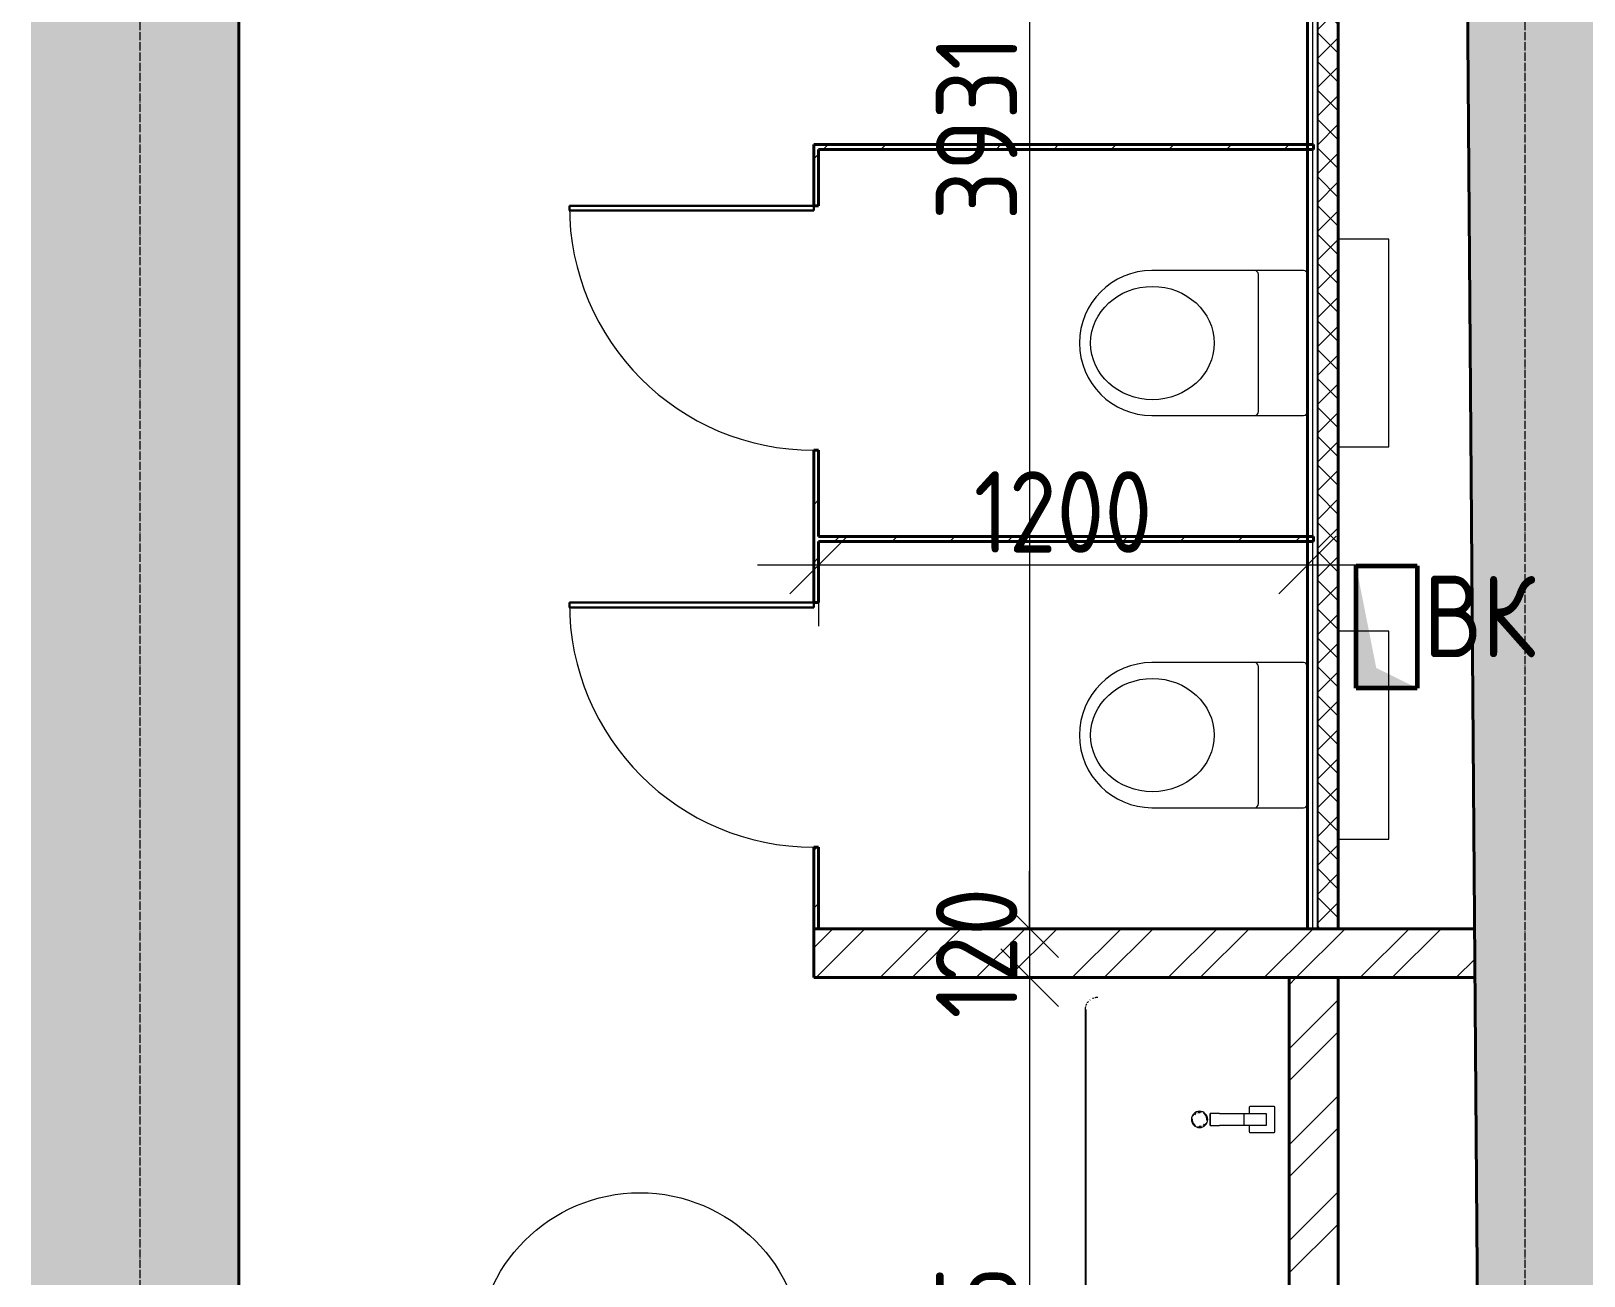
# Model space of a CAD drawing. Header units: millimetres. Extents: x -11886 to 379896, y -8130 to 47743.
# Drawn here: x 146881 to 150693, y 15021 to 18075 of the extents above; entities that cross this region are included whole.
import ezdxf

# ---------------------------------------------------------------- set-up
doc = ezdxf.new("R2010")
doc.units = ezdxf.units.MM
doc.linetypes.add('ADSK_Линия сетки', pattern=[25, 20, -2.5, 0, -2.5])
doc.linetypes.add('ADSK_Снесено', pattern=[4.5, 3, -1.5])
for name, color, linetype, lineweight in [('Аннотация', 7, 'Continuous', 9), ('Марки помещений', 7, 'Continuous', 20), ('Оси', 7, 'Continuous', 9), ('Размеры', 7, 'Continuous', 9), ('Узлы', 7, 'Continuous', 18)]:
    doc.layers.add(name, color=color, linetype=linetype, lineweight=lineweight)
for name, color, linetype, lineweight, true_color in [('Двери', 5, 'Continuous', 18, 0x0000ff), ('Линии', 7, 'Continuous', 9, 0x00a600), ('Обобщенные модели', 5, 'Continuous', 18, 0x0000ff), ('Сантехника', 5, 'Continuous', 18, 0x0000ff), ('Стены внутренние', 5, 'Continuous', 18, 0x0000ff), ('Стены наружные', 1, 'ADSK_Снесено', 18, 0xff0000), ('Стены штриховка', 5, 'Continuous', 18, 0x0000ff)]:
    doc.layers.add(name, color=color, linetype=linetype, lineweight=lineweight, true_color=true_color)
doc.styles.add('GOST Common_1', font='GOST_Common.ttf', dxfattribs={"width": 0.9, "height": 200})
doc.styles.add('GOST Common_2', font='GOST_Common.ttf', dxfattribs={"width": 0.9, "height": 250})
doc.dimstyles.new('ADSK_Основной_2_мм_Округление_до_1_мм', dxfattribs={"dimscale": 304.8, "dimtxt": 201.142999, "dimasz": 0.463911, "dimexe": 0.492126, "dimexo": 0.492126, "dimgap": 0.098425, "dimtad": 1, "dimdec": 0, "dimdsep": 46, "dimtxsty": 'GOST Common_1', "dimblk1": 'OBLIQUE', "dimblk2": 'OBLIQUE', "dimsah": 1, "dimcen": 0.09, "dimdle": 0.492126, "dimazin": 2, "dimtfac": 1, "dimtdec": 4, "dimtix": 1, "dimtmove": 0, "dimatfit": 3, "dimfxl": 1, "dimtvp": 1, "dimtolj": 1, "dimtzin": 0, "dimlwd": 20, "dimlwe": 20, "dimarcsym": 2})
pattern_1 = [(45, (108139.4, 150), (-117.8655, 117.8655), []), (45, (108217.98, 150), (-117.8655, 117.8655), [])]
pattern_2 = [(45, (108139.4, 150), (-70.71068, 70.71068), [])]

# ---------------------------------------------------------------- blocks, each defined once
blk = doc.blocks.new('Раковина с 2-3 кранами для санузла - 500x1800 3 taps-2317887-02 План 2-го этажа маркировочный')
at = {"layer": 'Сантехника'}
for p, q in [((-764.1, 503.1), (-763.2, 503.9)), ((1018.1, 499.1), (1018.9, 498.2)), ((110, 196.6), (140, 196.6)), ((110, 196.6), (110, 173.6)), ((140, 196.6), (110, 196.6)), ((140, 173.6), (140, 196.6)), ((710, 204.1), (740, 204.1)), ((710, 204.1), (710, 181.1)), ((740, 204.1), (710, 204.1)), ((740, 181.1), (740, 204.1)), ((-490, 189.1), (-460, 189.1)), ((-490, 189.1), (-490, 166.1)), ((-460, 189.1), (-490, 189.1)), ((-490, 106.5), (-490, 166.1)), ((-460, 166.1), (-460, 189.1)), ((-460, 166.1), (-460, 106.5)), ((110, 114), (110, 173.6)), ((140, 173.6), (140, 114)), ((710, 121.5), (710, 181.1)), ((740, 181.1), (740, 121.5)), ((710, 86.5), (710, 121.5)), ((740, 121.5), (710, 121.5)), ((740, 121.5), (740, 86.5)), ((-506.8, 91.2), (-506.8, 31.6)), ((-490, 93.1), (-504.9, 93.1)), ((-490, 71.5), (-490, 106.5)), ((-460, 106.5), (-490, 106.5)), ((-460, 106.5), (-460, 71.5)), ((-445.4, 93.1), (-460, 93.1)), ((-443.5, 31.6), (-443.5, 91.2)), ((93.2, 98.7), (93.2, 39.1)), ((110, 100.6), (95.1, 100.6)), ((110, 79), (110, 114)), ((140, 114), (110, 114)), ((110, 59), (110, 79)), ((140, 114), (140, 79)), ((154.6, 100.6), (140, 100.6)), ((140, 79), (140, 59)), ((156.5, 39.1), (156.5, 98.7)), ((693.2, 106.2), (693.2, 46.6)), ((710, 108.1), (695.1, 108.1)), ((710, 66.5), (710, 86.5)), ((754.6, 108.1), (740, 108.1)), ((740, 86.5), (740, 66.5)), ((756.5, 46.6), (756.5, 106.2)), ((-490, 51.5), (-490, 71.5)), ((-460, 51.5), (-490, 51.5)), ((-460, 71.5), (-460, 51.5)), ((140, 59), (110, 59)), ((694.7, 45.1), (755, 45.1)), ((740, 66.5), (710, 66.5)), ((-505.3, 30.1), (-445, 30.1)), ((94.7, 37.6), (155, 37.6))]:
    blk.add_line(p, q, dxfattribs=at)
at = {"layer": 'Сантехника', "flags": 128}
for points in [[(-770.4, 495.9), (-769.8, 496.9), (-769.1, 497.9), (-768.3, 498.9), (-767.6, 499.8)], [(-758.1, 507), (-757, 507.5), (-755.9, 508), (-754.7, 508.4)], [(-752.4, 509.1), (-751.3, 509.3), (-750.1, 509.6), (-748.9, 509.7), (-747.7, 509.9), (-746.5, 510), (-745.3, 510), (-745, 510)], [(995, 510), (996.2, 510), (997.4, 509.9), (998.6, 509.8), (999.8, 509.6), (1001, 509.4), (1002.1, 509.1)], [(1004.4, 508.5), (1005.6, 508.1), (1006.7, 507.6), (1007.8, 507.1), (1008.9, 506.6)], [(1010.9, 505.4), (1011.9, 504.8), (1012.9, 504.1), (1013.9, 503.3), (1014.8, 502.6)], [(-775, 480), (-775, 481.2), (-774.9, 482.4), (-774.8, 483.6), (-774.6, 484.8), (-774.4, 486), (-774.1, 487.1)], [(-773.5, 489.4), (-773.1, 490.6), (-772.6, 491.7), (-772.1, 492.8), (-771.6, 493.9)], [(1022, 493.1), (1022.5, 492), (1023, 490.9), (1023.4, 489.7)], [(1024.1, 487.4), (1024.3, 486.3), (1024.6, 485.1), (1024.7, 483.9), (1024.9, 482.7), (1025, 481.5), (1025, 480.3), (1025, 480)]]:
    blk.add_lwpolyline(points, dxfattribs=at)
at = {"layer": 'Сантехника'}
for centre, radius, start, end in [((-475, 215), 20, 0, 180), ((-475, 215), 18.2, 95.8453, 146.6627), ((-475, 215), 18.2, 85.131, 94.1833), ((-475, 215), 18.2, 52.7593, 62.7191), ((-475, 215), 18.2, 45, 49.4056), ((125, 222.5), 20, 0, 180), ((125, 222.5), 18.2, 95.8453, 146.6627), ((125, 222.5), 18.2, 85.131, 94.1833), ((125, 222.5), 18.2, 52.7593, 62.7191), ((125, 222.5), 16.3, 36.8749, 45), ((125, 222.5), 16.3, 36.8749, 45), ((125, 222.5), 18.2, 45, 49.4056), ((125, 222.5), 18.2, 28.9833, 39.7338), ((725, 230), 20, 0, 180), ((725, 230), 20, 180, 360), ((725, 230), 18.2, 165.1578, 180), ((725, 230), 18.2, 180, 191.3408), ((725, 230), 16.3, 175.3673, 180), ((725, 230), 16.3, 175.3673, 180), ((725, 230), 16.3, 180, 198.6206), ((725, 230), 16.3, 180, 198.6206), ((725, 230), 18.2, 95.8453, 146.6627), ((725, 230), 18.2, 85.131, 94.1833), ((725, 230), 18.2, 52.7593, 62.7191), ((725, 230), 16.3, 36.8749, 45), ((725, 230), 16.3, 36.8749, 45), ((725, 230), 18.2, 45, 49.4056), ((725, 230), 18.2, 28.9833, 39.7338), ((725, 230), 16.3, 0, 18.6206), ((725, 230), 16.3, 0, 18.6206), ((725, 230), 16.3, 355.3673, 360), ((725, 230), 16.3, 355.3673, 360), ((725, 230), 18.2, 345.1578, 360), ((725, 230), 18.2, 0, 11.3408), ((-475, 215), 20, 180, 360), ((-475, 215), 18.2, 165.1578, 180), ((-475, 215), 18.2, 180, 191.3408), ((-475, 215), 16.3, 175.3673, 180), ((-475, 215), 16.3, 175.3673, 180), ((-475, 215), 16.3, 180, 198.6206), ((-475, 215), 16.3, 180, 198.6206), ((-475, 215), 18.2, 208.9833, 219.7338), ((-475, 215), 16.3, 216.8749, 225), ((-475, 215), 16.3, 216.8749, 225), ((-475, 215), 18.2, 225, 229.4056), ((-475, 215), 18.2, 232.7593, 242.7191), ((-475, 215), 18.2, 265.131, 274.1833), ((-475, 215), 18.2, 275.8453, 326.6627), ((-475, 215), 16.3, 36.8749, 45), ((-475, 215), 16.3, 36.8749, 45), ((-475, 215), 18.2, 28.9833, 39.7338), ((-475, 215), 16.3, 0, 18.6206), ((-475, 215), 16.3, 0, 18.6206), ((-475, 215), 16.3, 355.3673, 360), ((-475, 215), 16.3, 355.3673, 360), ((-475, 215), 18.2, 345.1578, 360), ((-475, 215), 18.2, 0, 11.3408), ((125, 222.5), 20, 180, 360), ((125, 222.5), 18.2, 165.1578, 180), ((125, 222.5), 18.2, 180, 191.3408), ((125, 222.5), 16.3, 175.3673, 180), ((125, 222.5), 16.3, 175.3673, 180), ((125, 222.5), 16.3, 180, 198.6206), ((125, 222.5), 16.3, 180, 198.6206), ((125, 222.5), 18.2, 208.9833, 219.7338), ((125, 222.5), 16.3, 216.8749, 225), ((125, 222.5), 16.3, 216.8749, 225), ((125, 222.5), 18.2, 225, 229.4056), ((125, 222.5), 18.2, 232.7593, 242.7191), ((125, 222.5), 18.2, 265.131, 274.1833), ((125, 222.5), 18.2, 275.8453, 326.6627), ((125, 222.5), 16.3, 0, 18.6206), ((125, 222.5), 16.3, 0, 18.6206), ((125, 222.5), 16.3, 355.3673, 360), ((125, 222.5), 16.3, 355.3673, 360), ((125, 222.5), 18.2, 345.1578, 360), ((125, 222.5), 18.2, 0, 11.3408), ((725, 230), 18.2, 208.9833, 219.7338), ((725, 230), 16.3, 216.8749, 225), ((725, 230), 16.3, 216.8749, 225), ((725, 230), 18.2, 225, 229.4056), ((725, 230), 18.2, 232.7593, 239.3212), ((725, 230), 18.2, 265.131, 274.1833), ((725, 230), 18.2, 275.8453, 326.6627), ((-504.9, 91.2), 1.87, 90, 180), ((-504.9, 91.2), 1.87, 120, 150), ((-504.9, 91.2), 1.87, 120, 150), ((-504.9, 91.2), 1.87, 120, 150), ((-445.4, 91.2), 1.87, 0, 90), ((-445.4, 91.2), 1.87, 30, 60), ((-445.4, 91.2), 1.87, 30, 60), ((-445.4, 91.2), 1.87, 30, 60), ((95.1, 98.7), 1.87, 90, 180), ((95.1, 98.7), 1.87, 120, 150), ((95.1, 98.7), 1.87, 120, 150), ((95.1, 98.7), 1.87, 120, 150), ((154.6, 98.7), 1.87, 0, 90), ((154.6, 98.7), 1.87, 30, 60), ((154.6, 98.7), 1.87, 30, 60), ((154.6, 98.7), 1.87, 30, 60), ((695.1, 106.2), 1.87, 90, 180), ((695.1, 106.2), 1.87, 120, 150), ((695.1, 106.2), 1.87, 120, 150), ((695.1, 106.2), 1.87, 120, 150), ((754.6, 106.2), 1.87, 0, 90), ((754.6, 106.2), 1.87, 30, 60), ((754.6, 106.2), 1.87, 30, 60), ((754.6, 106.2), 1.87, 30, 60), ((94.7, 39.1), 1.49, 180, 270), ((155, 39.1), 1.49, 270, 360), ((694.7, 46.6), 1.49, 180, 270), ((755, 46.6), 1.49, 270, 360), ((-505.3, 31.6), 1.49, 180, 270), ((-445, 31.6), 1.49, 270, 360)]:
    blk.add_arc(centre, radius, start, end, dxfattribs=at)
blk = doc.blocks.new('Дверь-Одинарная-Панель - 600 x 2150 мм с_у-1872435-02 План 2-го этажа маркировочный')
at = {"layer": 'Двери', "lineweight": 30}
for p, q in [((300, 606), (288, 606)), ((288, 606), (288, 6)), ((300, 6), (300, 606)), ((288, 6), (300, 6))]:
    blk.add_line(p, q, dxfattribs=at)
at = {"layer": 'Двери'}
blk.add_arc((300, 6), 600, 90, 180, dxfattribs=at)
blk = doc.blocks.new('Туалет подвесной-Moderna R-Laufen - 000 White-V214-02 План 2-го этажа маркировочный')
at = {"layer": 'Обобщенные модели'}
for p, q in [((-53, 419.3), (-53, 47.4)), ((303, 47.4), (303, 419.3)), ((-43.1, 157.8), (293.1, 157.8))]:
    blk.add_line(p, q, dxfattribs=at)
for centre, radius, start, end in [((125, 419.3), 178, 360, 180), ((-43.1, 167.7), 9.89, 180, 270), ((293.1, 167.7), 9.89, 270, 360), ((-43.1, 47.4), 9.89, 180, 270), ((293.1, 47.4), 9.89, 270, 360)]:
    blk.add_arc(centre, radius, start, end, dxfattribs=at)
blk.add_ellipse((125, 418.3), major_axis=(0, 151.6), ratio=0.916517, dxfattribs=at)
at = {"layer": 'Сантехника'}
for p, q in [((-130, -37.5), (-130, -162.5)), ((380, -162.5), (380, -37.5)), ((-130, -162.5), (380, -162.5))]:
    blk.add_line(p, q, dxfattribs=at)
blk = doc.blocks.new('Туалет подвесной-Moderna R-Laufen - 000 White-2284892-02 План 2-го этажа маркировочный')
at = {"layer": 'Обобщенные модели'}
for p, q in [((-53, 419.3), (-53, 47.4)), ((303, 47.4), (303, 419.3)), ((-43.1, 157.8), (293.1, 157.8))]:
    blk.add_line(p, q, dxfattribs=at)
for centre, radius, start, end in [((125, 419.3), 178, 360, 180), ((-43.1, 167.7), 9.89, 180, 270), ((293.1, 167.7), 9.89, 270, 360), ((-43.1, 47.4), 9.89, 180, 270), ((293.1, 47.4), 9.89, 270, 360)]:
    blk.add_arc(centre, radius, start, end, dxfattribs=at)
blk.add_ellipse((125, 418.3), major_axis=(0, 151.6), ratio=0.916517, dxfattribs=at)
at = {"layer": 'Сантехника'}
for p, q in [((-130, -37.5), (-130, -162.5)), ((380, -162.5), (380, -37.5)), ((-130, -162.5), (380, -162.5))]:
    blk.add_line(p, q, dxfattribs=at)
blk = doc.blocks.new('ADSK_Марка_Помещение_ОдноЗначение - Номер-247393-02 План 2-го этажа маркировочный')
at = {"layer": 'Марки помещений'}
blk.add_circle((0, 0), 4, dxfattribs=at)
blk = doc.blocks.new('_Oblique')
at = {"color": 0, "linetype": 'ByBlock', "lineweight": -2}
blk.add_line((-0.5, -0.5), (0.5, 0.5), dxfattribs=at)
blk = doc.blocks.new('*D1608')
at = {"layer": 'Defpoints', "color": 0, "transparency": 16777216}
for p in [(148814.7, 16865.4), (150014.7, 16865.4), (150014.7, 16765.4)]:
    blk.add_point(p, dxfattribs=at)
at = {"layer": 'Размеры', "color": 0, "lineweight": 20, "transparency": 16777216}
for p, q in [((148664.7, 16765.4), (150164.7, 16765.4)), ((148814.7, 16715.4), (148814.7, 16615.4)), ((150014.7, 16715.4), (150014.7, 16615.4))]:
    blk.add_line(p, q, dxfattribs=at)
at = {"layer": 'Размеры', "color": 0, "lineweight": 20, "transparency": 16777216, "xscale": 141.4, "yscale": 141.4, "zscale": 141.4, "rotation": 180}
blk.add_blockref('_Oblique', (148814.7, 16765.4), dxfattribs=at)
at = {"layer": 'Размеры', "color": 0, "lineweight": 20, "transparency": 16777216, "xscale": 141.4, "yscale": 141.4, "zscale": 141.4}
blk.add_blockref('_Oblique', (150014.7, 16765.4), dxfattribs=at)
at = {"layer": 'Размеры', "color": 0, "lineweight": 20, "transparency": 16777216, "insert": (149414.7, 16895.4), "char_height": 200, "width": 560.473, "attachment_point": 5, "style": 'GOST Common_1'}
blk.add_mtext('\\A1;1200', dxfattribs=at)
blk = doc.blocks.new('*D1684')
at = {"layer": 'Defpoints', "color": 0, "transparency": 16777216}
for p in [(147961.3, 19804.1), (149332.6, 15873), (149432.6, 15873)]:
    blk.add_point(p, dxfattribs=at)
at = {"layer": 'Размеры', "color": 0, "lineweight": 20, "transparency": 16777216}
for p, q in [((149332.6, 19954.1), (149332.6, 15723)), ((148111.3, 19804.1), (149482.6, 19804.1)), ((149282.6, 15873), (149182.6, 15873))]:
    blk.add_line(p, q, dxfattribs=at)
at = {"layer": 'Размеры', "color": 0, "lineweight": 20, "transparency": 16777216, "xscale": 141.4, "yscale": 141.4, "zscale": 141.4}
for p, rotation in [((149332.6, 19804.1), 90), ((149332.6, 15873), 270)]:
    blk.add_blockref('_Oblique', p, dxfattribs=dict(at, rotation=rotation))
at = {"layer": 'Размеры', "color": 0, "lineweight": 20, "transparency": 16777216, "insert": (149202.6, 17838.5), "char_height": 200, "width": 560.473, "attachment_point": 5, "rotation": 90, "style": 'GOST Common_1'}
blk.add_mtext('\\A1;3931', dxfattribs=at)
blk = doc.blocks.new('*D1685')
at = {"layer": 'Defpoints', "color": 0, "transparency": 16777216}
for p in [(149432.6, 15873), (149332.6, 15753), (149432.6, 15753)]:
    blk.add_point(p, dxfattribs=at)
at = {"layer": 'Размеры', "color": 0, "lineweight": 20, "transparency": 16777216}
for p, q in [((149332.6, 15873), (149332.6, 16014.4)), ((149282.6, 15873), (149182.6, 15873)), ((149332.6, 15873), (149332.6, 15753)), ((149282.6, 15753), (149182.6, 15753)), ((149332.6, 15753), (149332.6, 15611.6))]:
    blk.add_line(p, q, dxfattribs=at)
at = {"layer": 'Размеры', "color": 0, "lineweight": 20, "transparency": 16777216, "xscale": 141.4, "yscale": 141.4, "zscale": 141.4}
for p, rotation in [((149332.6, 15873), 270), ((149332.6, 15753), 90)]:
    blk.add_blockref('_Oblique', p, dxfattribs=dict(at, rotation=rotation))
at = {"layer": 'Размеры', "color": 0, "lineweight": 20, "transparency": 16777216, "insert": (149202.6, 15813), "char_height": 200, "width": 409.104, "attachment_point": 5, "rotation": 90, "style": 'GOST Common_1'}
blk.add_mtext('\\A1;120', dxfattribs=at)
blk = doc.blocks.new('*D1560')
at = {"layer": 'Defpoints', "color": 0, "transparency": 16777216}
for p in [(149432.6, 15753), (149332.6, 13868.1), (149432.6, 13868.1)]:
    blk.add_point(p, dxfattribs=at)
at = {"layer": 'Размеры', "color": 0, "lineweight": 20, "transparency": 16777216}
for p, q in [((149332.6, 15903), (149332.6, 13718.1)), ((149282.6, 15753), (149182.6, 15753)), ((149282.6, 13868.1), (149182.6, 13868.1))]:
    blk.add_line(p, q, dxfattribs=at)
at = {"layer": 'Размеры', "color": 0, "lineweight": 20, "transparency": 16777216, "xscale": 141.4, "yscale": 141.4, "zscale": 141.4}
for p, rotation in [((149332.6, 15753), 90), ((149332.6, 13868.1), 270)]:
    blk.add_blockref('_Oblique', p, dxfattribs=dict(at, rotation=rotation))
at = {"layer": 'Размеры', "color": 0, "lineweight": 20, "transparency": 16777216, "insert": (149202.6, 14810.5), "char_height": 200, "width": 560.473, "attachment_point": 5, "rotation": 90, "style": 'GOST Common_1'}
blk.add_mtext('\\A1;1885', dxfattribs=at)

msp = doc.modelspace()

# ---------------------------------------------------------------- hatches: boundary and pattern name
at = {"layer": 'Стены внутренние', "lineweight": 9}
h = msp.add_hatch(dxfattribs=at)
h.set_pattern_fill('FP_3', color=256, style=0, pattern_type=2)
h.set_pattern_definition([(45, (108139.4, 150), (-35.35534, 35.35534), []), (135, (108139.4, 150), (-35.35534, -35.35534), [])])
h.paths.add_polyline_path([(150039.75, 15872.96), (150089.75, 15872.96), (150089.75, 20574.06), (150039.75, 20574.06), (150039.75, 16027.87)])
at = {"layer": 'Стены внутренние', "true_color": 0xc0c0c0}
msp.add_hatch(color=9, dxfattribs=at).paths.add_polyline_path([(150445.97, 13048.1), (150825.95, 13051.74), (150769.75, 20574.06), (150389.74, 20574.06), (150434.52, 14580.77)])
at = {"layer": 'Стены внутренние', "lineweight": 9}
h = msp.add_hatch(dxfattribs=at)
h.set_pattern_fill('FP_4', color=256, style=0, pattern_type=2)
h.set_pattern_definition(pattern_2)
h.paths.add_polyline_path([(148802.75, 17784.96), (150014.75, 17784.96), (150014.75, 17796.96), (148802.75, 17796.96)])
h = msp.add_hatch(dxfattribs=at)
h.set_pattern_fill('FP_4', color=256, style=0, pattern_type=2)
h.set_pattern_definition(pattern_2)
h.paths.add_polyline_path([(148802.75, 15872.96), (148814.75, 15872.96), (148814.75, 16072.96), (148802.75, 16072.96)])
h.paths.add_polyline_path([(148802.75, 16672.96), (148814.75, 16672.96), (148814.75, 17046.96), (148802.75, 17046.96), (148802.75, 16822.96)])
h.paths.add_polyline_path([(148814.75, 17646.96), (148814.75, 17784.96), (148802.75, 17784.96), (148802.75, 17646.96)])
h = msp.add_hatch(dxfattribs=at)
h.set_pattern_fill('FP_4', color=256, style=0, pattern_type=2)
h.set_pattern_definition(pattern_2)
h.paths.add_polyline_path([(149461.03, 16822.96), (150014.75, 16822.96), (150014.75, 16834.96), (148814.75, 16834.96), (148814.75, 16822.96), (148895, 16822.96)])
h = msp.add_hatch(dxfattribs=at)
h.set_pattern_fill('FP_2', color=256, style=0, pattern_type=2)
h.set_pattern_definition(pattern_1)
h.paths.add_polyline_path([(150425.76, 15752.96), (150424.86, 15872.96), (148802.75, 15872.96), (148802.75, 15752.96), (150389.74, 15752.96)])
h = msp.add_hatch(dxfattribs=at)
h.set_pattern_fill('FP_2', color=256, style=0, pattern_type=2)
h.set_pattern_definition(pattern_1)
h.paths.add_polyline_path([(149969.75, 13868.1), (150089.75, 13868.1), (150089.75, 15752.96), (149969.75, 15752.96), (149969.75, 13934.96)])
at = {"layer": 'Стены наружные', "linetype": 'Continuous', "true_color": 0xc0c0c0}
h = msp.add_hatch(color=9, dxfattribs=at)
h.paths.add_polyline_path([(147271.63, 13716.63), (147391.3, 13716.63), (147391.3, 14076.91), (146881.3, 14076.91), (146881.3, 13716.63), (146987.31, 13716.63)])
h.paths.add_polyline_path([(147271.63, 14926.91), (147391.3, 14926.91), (147391.3, 20574.06), (146881.3, 20574.06), (146881.3, 14926.91), (146987.31, 14926.91)])
at = {"layer": 'Узлы', "true_color": 0x808080}
msp.add_hatch(color=8, dxfattribs=at).paths.add_polyline_path([(150183.51, 16463.35), (150284.01, 16463.35), (150183.51, 16512.85), (150134.01, 16763.35), (150134.01, 16463.35), (150165.66, 16463.35)])

# ---------------------------------------------------------------- linework, layer by layer
at = {"color": 5}
msp.add_line((149469.75, 15674.96), (149469.75, 13934.96), dxfattribs=at)
at = {"layer": 'Линии', "lineweight": 60}
for p, q in [((150134.01, 16763.35), (150284.01, 16763.35)), ((150134.01, 16463.35), (150134.01, 16763.35)), ((150284.01, 16763.35), (150284.01, 16463.35)), ((150284.01, 16463.35), (150134.01, 16463.35))]:
    msp.add_line(p, q, dxfattribs=at)
at = {"layer": 'Оси', "linetype": 'ADSK_Линия сетки'}
for p, q in [((147149.31, -5917.65), (147149.31, 21818.8)), ((150549.31, -5917.65), (150549.31, 21818.8))]:
    msp.add_line(p, q, dxfattribs=at)
at = {"layer": 'Стены внутренние', "color": 18, "lineweight": 40, "true_color": 0x000000}
for p, q in [((150014.75, 20574.06), (150014.75, 15872.96)), ((150089.75, 15872.96), (150089.75, 20574.06)), ((150389.74, 20574.06), (150445.97, 13048.1)), ((150029.74, 17796.96), (148802.75, 17796.96)), ((148802.75, 17796.96), (148802.75, 17646.96)), ((148814.75, 17784.96), (150029.74, 17784.96)), ((148814.75, 17646.96), (148814.75, 17784.96)), ((150029.74, 17784.96), (150029.74, 17796.96)), ((148802.75, 17646.96), (148814.75, 17646.96)), ((148802.75, 17046.96), (148802.75, 16672.96)), ((148814.75, 17046.96), (148802.75, 17046.96)), ((148814.75, 16834.96), (148814.75, 17046.96)), ((150029.74, 16834.96), (148814.75, 16834.96)), ((148814.75, 16672.96), (148814.75, 16822.96)), ((148814.75, 16822.96), (150029.74, 16822.96)), ((150029.74, 16822.96), (150029.74, 16834.96)), ((148802.75, 16672.96), (148814.75, 16672.96)), ((148802.75, 16072.96), (148802.75, 15752.96)), ((148814.75, 16072.96), (148802.75, 16072.96)), ((148814.75, 15872.96), (148814.75, 16072.96)), ((148802.75, 15872.96), (150424.86, 15872.96)), ((148802.75, 15752.96), (150425.76, 15752.96)), ((149969.75, 15752.96), (149969.75, 13868.1)), ((150089.75, 13868.1), (150089.75, 15752.96))]:
    msp.add_line(p, q, dxfattribs=at)
at = {"layer": 'Стены наружные', "color": 18, "linetype": 'Continuous', "lineweight": 40, "true_color": 0x000000}
msp.add_line((147391.3, 14926.91), (147391.3, 19804.06), dxfattribs=at)
at = {"layer": 'Стены штриховка'}
for p, q in [((150026.75, 20574.06), (150026.75, 15872.96)), ((150038.75, 20574.06), (150038.75, 15872.96)), ((150039.75, 20574.06), (150039.75, 15872.96))]:
    msp.add_line(p, q, dxfattribs=at)

# ---------------------------------------------------------------- block references
at = {"layer": 'Двери', "rotation": 89.99999999999997}
for p in [(148808.75, 17346.96), (148808.75, 16372.96)]:
    msp.add_blockref('Дверь-Одинарная-Панель - 600 x 2150 мм с_у-1872435-02 План 2-го этажа маркировочный', p, dxfattribs=at)
at = {"layer": 'Марки помещений', "xscale": 99.99999999999993, "yscale": 99.99999999999993, "zscale": 99.99999999999993}
msp.add_blockref('ADSK_Марка_Помещение_ОдноЗначение - Номер-247393-02 План 2-го этажа маркировочный', (148376.03, 14825.09), dxfattribs=at)
at = {"layer": 'Сантехника'}
for name, p, rotation in [('Туалет подвесной-Moderna R-Laufen - 000 White-2284892-02 План 2-го этажа маркировочный', (150052.25, 17184.96), 89.9999999999999), ('Туалет подвесной-Moderna R-Laufen - 000 White-V214-02 План 2-го этажа маркировочный', (150052.25, 16222.96), 89.9999999999999), ('Раковина с 2-3 кранами для санузла - 500x1800 3 taps-2317887-02 План 2-го этажа маркировочный', (149979.75, 14679.96), 90)]:
    msp.add_blockref(name, p, dxfattribs=dict(at, rotation=rotation))

# ---------------------------------------------------------------- texts
at = {"layer": 'Аннотация', "insert": (150298.95, 16739.45), "char_height": 200, "width": 360.7594, "attachment_point": 1, "style": 'GOST Common_2'}
msp.add_mtext('ВК', dxfattribs=at)

# ---------------------------------------------------------------- dimensions: what is measured, and where the dimension line sits
at = {"layer": 'Размеры', "lineweight": 20}
for base, p1, p2, override, picture, middle in [((149332.64, 15872.96), (147961.3, 19804.06), (149432.62, 15872.96), {"dimpost": '<>', "dimfxl": 4197.414944}, '*D1684', (149202.64, 17838.51)), ((149332.64, 15752.96), (149432.62, 15872.96), (149432.62, 15752.96), {"dimpost": '<>', "dimfxl": 120}, '*D1685', (149202.64, 15812.96)), ((149332.64, 13868.1), (149432.62, 15752.96), (149432.62, 13868.1), {"dimpost": '<>', "dimfxl": 1884.862399}, '*D1560', (149202.64, 14810.53))]:
    dim = msp.add_linear_dim(base=base, p1=p1, p2=p2, angle=90, dimstyle='ADSK_Основной_2_мм_Округление_до_1_мм', override=override, dxfattribs=at)
    dim.commit()
    dim.dimension.update_dxf_attribs({"geometry": picture, "text_midpoint": middle})
dim = msp.add_linear_dim(base=(150014.75, 16765.43), p1=(148814.75, 16865.42), p2=(150014.75, 16865.42), dimstyle='ADSK_Основной_2_мм_Округление_до_1_мм', override={"dimpost": '<>', "dimfxl": 1200}, dxfattribs=at)
dim.commit()
dim.dimension.update_dxf_attribs({"geometry": '*D1608', "text_midpoint": (149414.75, 16895.43)})

doc.saveas('drawing.dxf')
